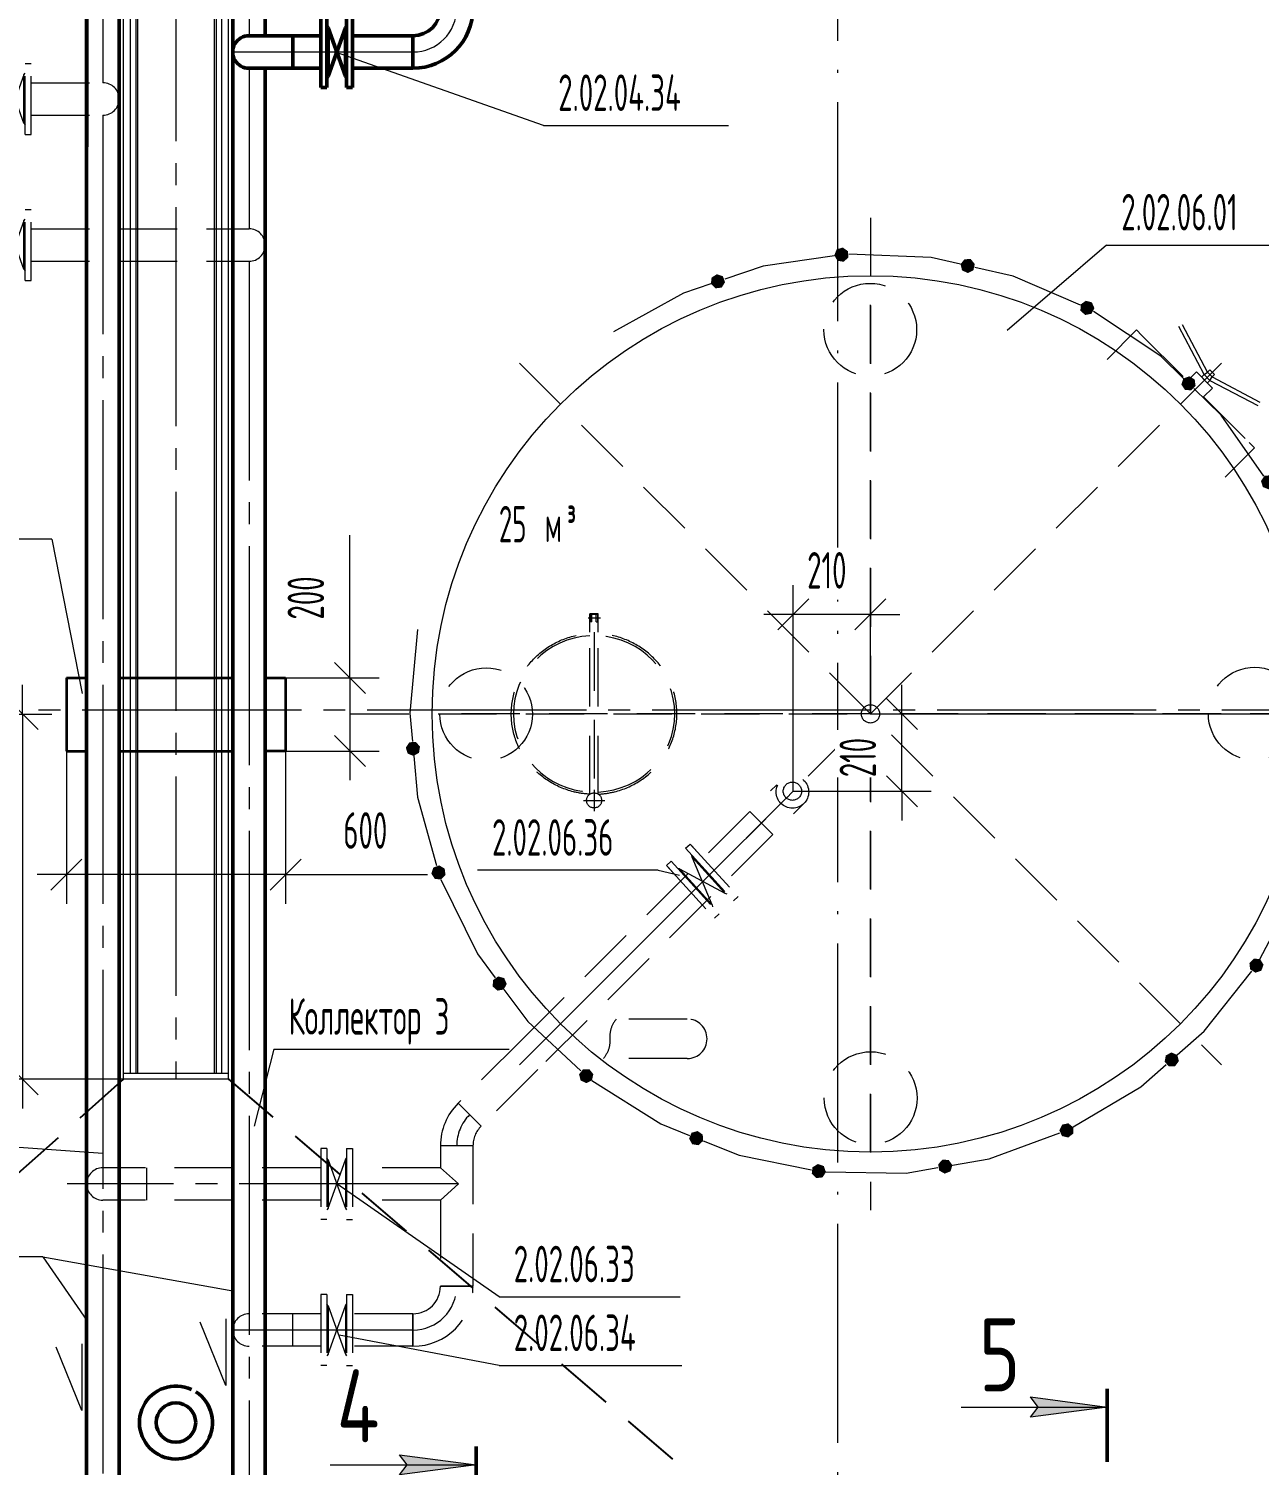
# Model space of a CAD drawing. Header units: millimetres. Extents: x -2281 to 5887, y 0 to 4166.
# Drawn here: x 436 to 520.2, y 267.3 to 365.7 of the extents above; entities that cross this region are included whole.
import ezdxf

# ---------------------------------------------------------------- set-up
doc = ezdxf.new("R2010")
doc.units = ezdxf.units.MM
for name, pattern in [('K5LT32783', [0]), ('K5LT32784', [0]), ('K5LT32786', [0]), ('K5LT32847', [0]), ('K5LT32848', [19.2, 15, -2, 0.2, -2]), ('K5LT32865', [0]), ('K5LT32892', [6, 4, -2]), ('K5LT_AXLED', [19.5, 15, -1.5, 1.5, -1.5]), ('K5LT_BASIC', [0]), ('K5LT_DASHED', [6, 4, -2]), ('K5LT_REINFORCED', [0]), ('K5LT_THIN', [0]), ('K5LT_THIN_INCLUDED_TO_HATCHING', [0])]:
    doc.linetypes.add(name, pattern=pattern)
doc.layers.add('Системный слой', color=7, linetype='Continuous')
doc.styles.add('KDIMTEXTSTYLE', font='GOST_AU.SHX', dxfattribs={"width": 0.96, "oblique": 15, "height": 5})
doc.styles.add('KTEXTSTYLE', font='GOST_AU.SHX', dxfattribs={"width": 0.96, "height": 5})
doc.dimstyles.new('KDIMSTYLE (0.03)', dxfattribs={"dimtxt": 5, "dimasz": 1, "dimexe": 2, "dimexo": 0, "dimgap": 1, "dimtad": 1, "dimlfac": 40, "dimtxsty": 'KDIMTEXTSTYLE', "dimsah": 1, "dimcen": 0, "dimdle": 1, "dimadec": 0, "dimazin": 0, "dimtfac": 0.667, "dimtmove": 0, "dimatfit": 3, "dimfxl": 1, "dimtvp": 1, "dimtolj": 1, "dimtzin": 0, "dimarcsym": 0})

# ---------------------------------------------------------------- blocks, each defined once
blk = doc.blocks.new('U125')
at = {"layer": 'Системный слой', "color": 7, "linetype": 'K5LT32847', "lineweight": 5}
for p, q in [((442.465, 293.769), (442.465, 372.99)), ((442.94, 372.99), (442.94, 294.194)), ((443.315, 372.99), (443.315, 294.194)), ((443.44, 372.99), (443.44, 294.194)), ((448.69, 372.99), (448.69, 294.194)), ((448.815, 372.99), (448.815, 294.194)), ((449.19, 372.99), (449.19, 294.194)), ((449.665, 293.769), (449.665, 372.99))]:
    blk.add_line(p, q, dxfattribs=at)
at = {"layer": 'Системный слой', "color": 30, "linetype": 'K5LT_AXLED', "lineweight": 13, "true_color": 0xff8000}
blk.add_line((446.065, 372.99), (446.065, 293.769), dxfattribs=at)
at = {"layer": 'Системный слой', "color": 7, "linetype": 'K5LT_THIN', "lineweight": 13}
blk.add_line((442.465, 294.194), (449.665, 294.194), dxfattribs=at)
at = {"layer": 'Системный слой', "color": 7, "linetype": 'K5LT_THIN_INCLUDED_TO_HATCHING', "lineweight": 13}
blk.add_line((449.665, 293.769), (442.465, 293.769), dxfattribs=at)
blk = doc.blocks.new('U124')
at = {"layer": 'Системный слой'}
blk.add_blockref('U125', (0, 0), dxfattribs=at)
blk = doc.blocks.new('U132')
at = {"layer": 'Системный слой', "color": 7, "linetype": 'K5LT_DASHED', "lineweight": 13}
for p, q in [((466.946, 290.552), (465.373, 292.126)), ((466.393, 289.218), (464.168, 289.218))]:
    blk.add_line(p, q, dxfattribs=at)
for radius in [4.113, 3, 1.888]:
    blk.add_arc((468.281, 289.218), radius, 135, 180, dxfattribs=at)
blk = doc.blocks.new('U133')
at = {"layer": 'Системный слой', "color": 7, "linetype": 'K5LT_DASHED', "lineweight": 13}
for p, q in [((456.398, 279.04), (455.973, 279.04)), ((455.973, 279.04), (455.973, 274.165)), ((455.973, 278.872), (455.973, 278.316)), ((456.398, 279.04), (456.398, 274.165)), ((456.473, 278.265), (456.398, 278.378)), ((457.657, 278.265), (457.732, 278.378)), ((457.732, 279.04), (457.732, 274.165)), ((457.732, 279.04), (458.157, 279.04)), ((458.157, 279.04), (458.157, 274.165)), ((458.157, 278.872), (458.157, 278.316)), ((456.473, 278.265), (457.657, 274.94)), ((456.473, 274.94), (457.657, 278.265)), ((456.473, 278.265), (456.473, 274.94)), ((457.657, 278.265), (457.657, 274.94)), ((456.473, 274.94), (456.398, 274.828)), ((457.657, 274.94), (457.732, 274.828)), ((456.398, 274.165), (455.973, 274.165)), ((457.732, 274.165), (458.157, 274.165))]:
    blk.add_line(p, q, dxfattribs=at)
blk = doc.blocks.new('U134')
at = {"layer": 'Системный слой', "color": 7, "linetype": 'K5LT_DASHED', "lineweight": 13}
for p, q in [((464.168, 279.603), (466.393, 279.603)), ((462.281, 277.715), (462.281, 275.49))]:
    blk.add_line(p, q, dxfattribs=at)
for radius in [3, 4.113, 1.887]:
    blk.add_arc((462.281, 279.603), radius, 270, 0, dxfattribs=at)
blk = doc.blocks.new('U135')
at = {"layer": 'Системный слой', "color": 7, "linetype": 'K5LT_DASHED', "lineweight": 13}
for p, q in [((456.398, 289.04), (455.973, 289.04)), ((455.973, 289.04), (455.973, 284.165)), ((455.973, 288.872), (455.973, 288.316)), ((456.398, 289.04), (456.398, 284.165)), ((456.473, 288.265), (456.398, 288.378)), ((456.473, 288.265), (457.657, 284.94)), ((456.473, 284.94), (457.657, 288.265)), ((456.473, 288.265), (456.473, 284.94)), ((457.657, 288.265), (457.732, 288.378)), ((457.657, 288.265), (457.657, 284.94)), ((457.732, 289.04), (457.732, 284.165)), ((457.732, 289.04), (458.157, 289.04)), ((458.157, 289.04), (458.157, 284.165)), ((458.157, 288.872), (458.157, 288.316)), ((456.473, 284.94), (456.398, 284.828)), ((457.657, 284.94), (457.732, 284.828)), ((456.398, 284.165), (455.973, 284.165)), ((457.732, 284.165), (458.157, 284.165))]:
    blk.add_line(p, q, dxfattribs=at)
blk = doc.blocks.new('U137')
at = {"layer": 'Системный слой', "color": 7, "linetype": 'K5LT_DASHED', "lineweight": 13}
for p, q in [((433.973, 358.449), (433.973, 363.324)), ((434.398, 363.324), (433.973, 363.324)), ((434.398, 358.449), (434.398, 363.324)), ((435.732, 358.449), (435.732, 363.324)), ((435.732, 363.324), (436.157, 363.324)), ((436.157, 358.449), (436.157, 363.324)), ((434.473, 362.549), (434.398, 362.661)), ((435.657, 359.224), (434.473, 362.549)), ((435.657, 362.549), (434.473, 359.224)), ((434.473, 359.224), (434.473, 362.549)), ((435.657, 362.549), (435.732, 362.661)), ((435.657, 359.224), (435.657, 362.549)), ((433.973, 358.617), (433.973, 359.173)), ((434.473, 359.224), (434.398, 359.111)), ((435.657, 359.224), (435.732, 359.111)), ((436.157, 358.617), (436.157, 359.173)), ((434.398, 358.449), (433.973, 358.449)), ((435.732, 358.449), (436.157, 358.449))]:
    blk.add_line(p, q, dxfattribs=at)
blk = doc.blocks.new('U139')
at = {"layer": 'Системный слой', "color": 7, "linetype": 'K5LT_DASHED', "lineweight": 13}
for p, q in [((433.973, 348.449), (433.973, 353.324)), ((434.398, 353.324), (433.973, 353.324)), ((434.398, 348.449), (434.398, 353.324)), ((435.732, 348.449), (435.732, 353.324)), ((435.732, 353.324), (436.157, 353.324)), ((436.157, 348.449), (436.157, 353.324)), ((434.473, 352.549), (434.398, 352.661)), ((435.657, 349.224), (434.473, 352.549)), ((435.657, 352.549), (434.473, 349.224)), ((434.473, 349.224), (434.473, 352.549)), ((435.657, 352.549), (435.732, 352.661)), ((435.657, 349.224), (435.657, 352.549)), ((433.973, 348.617), (433.973, 349.173)), ((434.473, 349.224), (434.398, 349.111)), ((435.657, 349.224), (435.732, 349.111)), ((436.157, 348.617), (436.157, 349.173)), ((434.398, 348.449), (433.973, 348.449)), ((435.732, 348.449), (436.157, 348.449))]:
    blk.add_line(p, q, dxfattribs=at)
blk = doc.blocks.new('U146')
at = {"layer": 'Системный слой', "color": 200, "linetype": 'K5LT32784', "lineweight": 50, "true_color": 0xbf00ff}
for p, q in [((456.398, 366.54), (455.973, 366.54)), ((455.973, 366.54), (455.973, 361.665)), ((455.973, 366.372), (455.973, 365.816)), ((456.398, 366.54), (456.398, 361.665)), ((456.473, 365.765), (456.398, 365.878)), ((457.657, 365.765), (457.732, 365.878)), ((457.732, 366.54), (457.732, 361.665)), ((457.732, 366.54), (458.157, 366.54)), ((458.157, 366.54), (458.157, 361.665)), ((458.157, 366.372), (458.157, 365.816)), ((456.473, 365.765), (457.657, 362.44)), ((456.473, 362.44), (457.657, 365.765)), ((456.473, 365.765), (456.473, 362.44)), ((457.657, 365.765), (457.657, 362.44)), ((456.473, 362.44), (456.398, 362.328)), ((457.657, 362.44), (457.732, 362.328)), ((456.398, 361.665), (455.973, 361.665)), ((457.732, 361.665), (458.157, 361.665))]:
    blk.add_line(p, q, dxfattribs=at)
blk = doc.blocks.new('U147')
at = {"layer": 'Системный слой', "color": 200, "linetype": 'K5LT32784', "lineweight": 50, "true_color": 0xbf00ff}
for p, q in [((464.168, 367.103), (466.393, 367.103)), ((462.281, 365.215), (462.281, 362.99))]:
    blk.add_line(p, q, dxfattribs=at)
at = {"layer": 'Системный слой', "color": 30, "linetype": 'K5LT_AXLED', "lineweight": 13, "true_color": 0xff8000}
blk.add_arc((462.281, 367.103), 3, 270, 0, dxfattribs=at)
at = {"layer": 'Системный слой', "color": 200, "linetype": 'K5LT32784', "lineweight": 50, "true_color": 0xbf00ff}
for radius in [4.112, 1.888]:
    blk.add_arc((462.281, 367.103), radius, 270, 0, dxfattribs=at)
blk = doc.blocks.new('U155')
at = {"layer": 'Системный слой', "color": 7, "linetype": 'K5LT_DASHED', "lineweight": 13}
for p, q in [((480.937, 309.592), (481.251, 309.878)), ((481.251, 309.878), (484.534, 306.274)), ((480.937, 309.592), (484.22, 305.988)), ((481.364, 309.754), (481.739, 309.342)), ((481.403, 308.968), (481.383, 309.102)), ((482.767, 305.713), (481.403, 308.968)), ((481.403, 308.968), (483.642, 306.51)), ((479.95, 308.693), (479.636, 308.407)), ((479.636, 308.407), (482.919, 304.803)), ((479.749, 308.283), (480.124, 307.871)), ((479.95, 308.693), (483.234, 305.089)), ((480.528, 308.171), (480.397, 308.203)), ((480.528, 308.171), (483.642, 306.51)), ((480.528, 308.171), (482.767, 305.713)), ((483.642, 306.51), (483.774, 306.478)), ((484.22, 305.988), (484.534, 306.274)), ((482.767, 305.713), (482.787, 305.579)), ((483.234, 305.089), (482.919, 304.803))]:
    blk.add_line(p, q, dxfattribs=at)
blk = doc.blocks.new('U143')
at = {"layer": 'Системный слой', "color": 200, "linetype": 'K5LT32784', "lineweight": 50, "true_color": 0xbf00ff}
for p, q in [((449.953, 372.99), (449.953, 249.09)), ((452.178, 372.99), (452.178, 365.215)), ((455.973, 365.215), (451.065, 365.215)), ((462.281, 365.215), (458.157, 365.215)), ((462.281, 362.99), (462.281, 365.215)), ((455.973, 362.99), (451.065, 362.99)), ((452.178, 362.99), (452.178, 255.093)), ((462.281, 362.99), (458.157, 362.99))]:
    blk.add_line(p, q, dxfattribs=at)
blk.add_arc((451.065, 364.103), 1.113, 89.99998, 269.99998, dxfattribs=at)
at = {"layer": 'Системный слой'}
for name in ['U147', 'U146', 'U155']:
    blk.add_blockref(name, (0, 0), dxfattribs=at)
blk = doc.blocks.new('U159')
at = {"layer": 'Системный слой', "color": 7, "char_height": 2.5, "attachment_point": 1, "style": 'KTEXTSTYLE'}
for s, insert in [('\\H3.5;\\W0.965;\\Q15;\\Q0;\\W0.665;\\H2.50;³', (472.827, 333.046)), ('\\H3.5;\\W0.965;\\Q15;\\Q0;\\W0.665;\\H2.50;м', (471.305, 333.046))]:
    blk.add_mtext(s, dxfattribs=dict(at, insert=insert))
blk = doc.blocks.new('U180')
at = {"layer": 'Системный слой', "color": 7, "linetype": 'K5LT_DASHED', "lineweight": 13}
for p, q in [((475.789, 297.025), (475.782, 296.975)), ((475.798, 297.075), (475.789, 297.025)), ((475.808, 297.124), (475.798, 297.075)), ((475.82, 297.173), (475.808, 297.124)), ((475.833, 297.221), (475.82, 297.173)), ((475.848, 297.269), (475.833, 297.221)), ((475.864, 297.316), (475.848, 297.269)), ((475.882, 297.363), (475.864, 297.316)), ((475.902, 297.409), (475.882, 297.363)), ((475.924, 297.455), (475.902, 297.409)), ((475.946, 297.5), (475.924, 297.455)), ((475.971, 297.545), (475.946, 297.5)), ((475.996, 297.589), (475.971, 297.545)), ((476.023, 297.633), (475.996, 297.589)), ((476.05, 297.676), (476.023, 297.633)), ((476.079, 297.72), (476.05, 297.676)), ((476.108, 297.763), (476.079, 297.72)), ((476.138, 297.806), (476.108, 297.763)), ((476.168, 297.849), (476.138, 297.806)), ((476.198, 297.891), (476.168, 297.849)), ((475.732, 296.045), (475.723, 295.996)), ((475.739, 296.095), (475.732, 296.045)), ((475.745, 296.146), (475.739, 296.095)), ((475.75, 296.197), (475.745, 296.146)), ((475.754, 296.248), (475.75, 296.197)), ((475.756, 296.3), (475.754, 296.248)), ((475.758, 296.352), (475.756, 296.3)), ((475.76, 296.404), (475.758, 296.352)), ((475.761, 296.456), (475.76, 296.404)), ((475.762, 296.561), (475.761, 296.509)), ((475.761, 296.509), (475.761, 296.456)), ((475.763, 296.666), (475.762, 296.613)), ((475.762, 296.613), (475.762, 296.561)), ((475.764, 296.718), (475.763, 296.666)), ((475.766, 296.77), (475.764, 296.718)), ((475.769, 296.822), (475.766, 296.77)), ((475.772, 296.873), (475.769, 296.822)), ((475.777, 296.924), (475.772, 296.873)), ((475.782, 296.975), (475.777, 296.924)), ((475.348, 295.224), (475.325, 295.191)), ((475.378, 295.266), (475.348, 295.224)), ((475.408, 295.309), (475.378, 295.266)), ((475.437, 295.352), (475.408, 295.309)), ((475.466, 295.396), (475.437, 295.352)), ((475.494, 295.439), (475.466, 295.396)), ((475.521, 295.483), (475.494, 295.439)), ((475.546, 295.527), (475.521, 295.483)), ((475.571, 295.572), (475.546, 295.527)), ((475.594, 295.617), (475.571, 295.572)), ((475.616, 295.662), (475.594, 295.617)), ((475.636, 295.708), (475.616, 295.662)), ((475.654, 295.755), (475.636, 295.708)), ((475.671, 295.802), (475.654, 295.755)), ((475.687, 295.85), (475.671, 295.802)), ((475.7, 295.898), (475.687, 295.85)), ((475.712, 295.946), (475.7, 295.898)), ((475.723, 295.996), (475.712, 295.946))]:
    blk.add_line(p, q, dxfattribs=at)
blk = doc.blocks.new('U179')
at = {"layer": 'Системный слой', "color": 7, "linetype": 'K5LT_DASHED', "lineweight": 13}
for p, q in [((481.065, 297.891), (476.198, 297.891)), ((481.065, 295.191), (475.325, 295.191))]:
    blk.add_line(p, q, dxfattribs=at)
blk.add_arc((481.065, 296.541), 1.35, 270, 90, dxfattribs=at)
at = {"layer": 'Системный слой'}
blk.add_blockref('U180', (0, 0), dxfattribs=at)
blk = doc.blocks.new('U223')
at = {"layer": 'Системный слой', "color": 5, "linetype": 'K5LT_BASIC', "lineweight": 35, "true_color": 0x0000ff}
for p, q in [((438.565, 321.244), (438.565, 316.244)), ((438.565, 321.244), (439.953, 321.244)), ((442.178, 321.244), (449.953, 321.244)), ((452.178, 321.244), (453.565, 321.244)), ((453.565, 321.244), (453.565, 316.244)), ((438.565, 316.244), (439.953, 316.244)), ((442.178, 316.244), (449.953, 316.244)), ((453.565, 316.244), (452.178, 316.244))]:
    blk.add_line(p, q, dxfattribs=at)
blk = doc.blocks.new('U229')
at = {"layer": 'Системный слой', "color": 7, "linetype": 'K5LT32786', "lineweight": 18}
for p, q in [((439.619, 271.082), (437.854, 275.433)), ((439.619, 275.648), (439.619, 271.082))]:
    blk.add_line(p, q, dxfattribs=at)
blk = doc.blocks.new('U230')
at = {"layer": 'Системный слой', "color": 7, "linetype": 'K5LT32786', "lineweight": 18}
for p, q in [((449.48, 277.367), (449.48, 272.801)), ((449.48, 272.801), (447.715, 277.152))]:
    blk.add_line(p, q, dxfattribs=at)
blk = doc.blocks.new('U425')
at = {"layer": 'Системный слой'}
for points in [[(492.087, 350.032), (492.06, 350.465), (491.704, 350.714), (491.288, 350.591), (491.125, 350.189), (491.337, 349.811), (491.765, 349.741)], [(500.649, 349.162), (500.741, 349.586), (500.467, 349.922), (500.033, 349.917), (499.766, 349.575), (499.867, 349.153), (500.26, 348.969)], [(483.646, 348.339), (483.502, 348.748), (483.092, 348.89), (482.725, 348.659), (482.678, 348.227), (482.985, 347.921), (483.416, 347.971)], [(508.929, 346.561), (508.757, 346.959), (508.338, 347.073), (507.988, 346.817), (507.97, 346.384), (508.298, 346.099), (508.724, 346.178)], [(515.851, 341.246), (515.794, 341.676), (515.423, 341.9), (515.016, 341.749), (514.88, 341.337), (515.118, 340.974), (515.55, 340.933)], [(521.238, 334.378), (521.301, 334.807), (521.004, 335.124), (520.572, 335.089), (520.329, 334.73), (520.458, 334.316), (520.863, 334.159)], [(524.331, 326.214), (524.508, 326.61), (524.309, 326.996), (523.884, 327.081), (523.552, 326.801), (523.564, 326.368), (523.91, 326.106)], [(525.596, 317.873), (525.51, 318.299), (525.124, 318.497), (524.728, 318.318), (524.621, 317.898), (524.883, 317.552), (525.317, 317.541)], [(462.703, 316.126), (462.767, 316.555), (462.472, 316.872), (462.039, 316.84), (461.795, 316.481), (461.924, 316.066), (462.328, 315.908)], [(524.012, 309.213), (524.046, 309.646), (523.728, 309.941), (523.299, 309.878), (523.082, 309.502), (523.239, 309.098), (523.653, 308.969)], [(464.514, 307.759), (464.459, 308.189), (464.088, 308.414), (463.681, 308.264), (463.544, 307.853), (463.78, 307.489), (464.212, 307.447)], [(520.355, 301.205), (520.505, 301.612), (520.28, 301.983), (519.85, 302.039), (519.538, 301.737), (519.579, 301.305), (519.943, 301.068)], [(468.704, 300.298), (468.533, 300.697), (468.115, 300.812), (467.764, 300.557), (467.744, 300.123), (468.071, 299.838), (468.498, 299.916)], [(514.711, 295.018), (514.596, 295.437), (514.197, 295.608), (513.815, 295.403), (513.737, 294.976), (514.022, 294.649), (514.455, 294.668)], [(474.539, 293.698), (474.632, 294.122), (474.359, 294.459), (473.925, 294.456), (473.657, 294.115), (473.757, 293.693), (474.149, 293.507)], [(482.147, 289.546), (482.121, 289.979), (481.766, 290.229), (481.35, 290.108), (481.185, 289.706), (481.396, 289.327), (481.824, 289.256)], [(507.475, 290.049), (507.479, 290.483), (507.142, 290.757), (506.718, 290.664), (506.527, 290.274), (506.712, 289.882), (507.134, 289.782)], [(499.085, 287.472), (499.207, 287.889), (498.958, 288.244), (498.525, 288.27), (498.234, 287.948), (498.305, 287.52), (498.683, 287.308)], [(490.551, 287.419), (490.408, 287.828), (489.998, 287.972), (489.631, 287.741), (489.582, 287.31), (489.888, 287.003), (490.32, 287.052)]]:
    blk.add_hatch(color=7, dxfattribs=at).paths.add_polyline_path(points)
at = {"layer": 'Системный слой', "color": 7, "linetype": 'K5LT32865', "lineweight": 13}
for p, q in [((491.129, 350.149), (486.267, 349.449)), ((497.745, 350.04), (492.12, 350.266)), ((486.267, 349.449), (483.623, 348.554)), ((499.767, 349.58), (497.745, 350.04)), ((503.372, 348.761), (500.742, 349.358)), ((482.676, 348.233), (480.802, 347.599)), ((507.97, 346.78), (503.372, 348.761)), ((480.802, 347.599), (476.003, 344.946)), ((513.466, 343.267), (508.868, 346.346)), ((515.018, 341.751), (513.466, 343.267)), ((517.595, 339.236), (515.734, 341.053)), ((520.535, 335.066), (517.595, 339.236)), ((523.331, 329.277), (521.059, 334.218)), ((523.886, 327.081), (523.331, 329.277)), ((524.745, 323.683), (524.131, 326.112)), ((462.607, 324.575), (462.071, 318.83)), ((525.079, 318.496), (524.745, 323.683)), ((462.071, 318.83), (462.245, 316.905)), ((524.431, 312.195), (525.065, 317.5)), ((462.335, 315.909), (462.59, 313.083)), ((462.59, 313.083), (463.905, 308.398)), ((523.729, 309.941), (524.431, 312.195)), ((522.714, 306.686), (523.431, 308.987)), ((464.191, 307.441), (466.694, 302.348)), ((520.244, 302.004), (522.714, 306.686)), ((466.694, 302.348), (467.905, 300.721)), ((516.443, 297.055), (519.697, 301.172)), ((468.503, 299.919), (470.14, 297.72)), ((470.14, 297.72), (473.779, 294.347)), ((514.595, 295.438), (516.443, 297.055)), ((512.1, 293.255), (513.842, 294.779)), ((474.534, 293.695), (479.248, 290.711)), ((507.466, 290.506), (512.1, 293.255)), ((479.248, 290.711), (481.22, 289.922)), ((482.148, 289.55), (484.605, 288.566)), ((501.721, 288.32), (506.557, 290.098)), ((484.605, 288.566), (489.564, 287.573)), ((499.207, 287.891), (501.721, 288.32)), ((490.55, 287.429), (496.033, 287.35)), ((496.033, 287.35), (498.221, 287.723))]:
    blk.add_line(p, q, dxfattribs=at)
blk = doc.blocks.new('U437')
at = {"layer": 'Системный слой', "color": 7, "linetype": 'K5LT_DASHED', "lineweight": 13}
blk.add_circle((519.903, 318.8), 3.175, dxfattribs=at)
blk = doc.blocks.new('U438')
at = {"layer": 'Системный слой', "color": 7, "linetype": 'K5LT_DASHED', "lineweight": 13}
blk.add_circle((493.584, 345.088), 3.175, dxfattribs=at)
blk = doc.blocks.new('U439')
at = {"layer": 'Системный слой', "color": 7, "linetype": 'K5LT_DASHED', "lineweight": 13}
blk.add_circle((467.296, 318.769), 3.175, dxfattribs=at)
blk = doc.blocks.new('U440')
at = {"layer": 'Системный слой', "color": 7, "linetype": 'K5LT_DASHED', "lineweight": 13}
blk.add_circle((493.615, 292.481), 3.175, dxfattribs=at)
blk = doc.blocks.new('U436')
at = {"layer": 'Системный слой'}
for name in ['U438', 'U439', 'U437', 'U440']:
    blk.add_blockref(name, (0, 0), dxfattribs=at)
blk = doc.blocks.new('U435')
at = {"layer": 'Системный слой', "color": 7, "linetype": 'K5LT_DASHED', "lineweight": 13}
for p, q in [((493.599, 352.754), (493.599, 284.816)), ((516.433, 342.022), (514.705, 345.302)), ((516.667, 342.172), (514.95, 345.432)), ((509.799, 343.055), (511.813, 345.07)), ((511.813, 345.07), (512.18, 344.703)), ((512.18, 344.703), (519.517, 337.366)), ((517.619, 342.805), (469.579, 294.765)), ((469.579, 342.805), (517.619, 294.765)), ((516.667, 342.172), (516.837, 342.343)), ((517.157, 342.023), (516.837, 342.343)), ((515.299, 341.585), (515.91, 342.196)), ((517.011, 341.096), (515.91, 342.196)), ((516.204, 341.903), (516.46, 341.646)), ((516.259, 341.848), (516.433, 342.022)), ((516.433, 342.022), (516.667, 342.172)), ((516.837, 341.619), (516.433, 342.022)), ((516.717, 341.389), (516.46, 341.646)), ((516.662, 341.444), (516.837, 341.619)), ((516.667, 342.172), (516.987, 341.852)), ((516.837, 341.619), (516.987, 341.852)), ((516.837, 341.619), (520.117, 339.891)), ((516.987, 341.852), (517.157, 342.023)), ((516.987, 341.852), (520.246, 340.136)), ((516.399, 340.484), (517.011, 341.096)), ((519.884, 336.999), (519.517, 337.366)), ((517.87, 334.984), (519.884, 336.999)), ((474.972, 325.644), (474.394, 325.644)), ((474.394, 324.392), (474.394, 325.644)), ((474.435, 325.086), (474.435, 325.602)), ((474.435, 325.602), (474.538, 325.602)), ((474.538, 325.086), (474.538, 325.602)), ((474.786, 325.602), (474.58, 325.602)), ((474.827, 325.086), (474.827, 325.602)), ((474.93, 325.602), (474.827, 325.602)), ((474.93, 325.086), (474.93, 325.602)), ((474.972, 324.392), (474.972, 325.644)), ((475.116, 325.344), (474.28, 325.344)), ((474.538, 325.086), (474.435, 325.086)), ((474.827, 325.086), (474.93, 325.086)), ((474.394, 313.288), (474.394, 324.392)), ((474.683, 324.371), (474.683, 313.199)), ((474.972, 313.288), (474.972, 324.392)), ((458.006, 318.785), (527.568, 318.785)), ((473.955, 312.861), (475.411, 312.861)), ((474.683, 313.589), (474.683, 312.132))]:
    blk.add_line(p, q, dxfattribs=at)
for centre, radius in [((493.599, 318.785), 0.625), ((474.683, 312.861), 0.516)]:
    blk.add_circle(centre, radius, dxfattribs=at)
for start_param, end_param in [(1.623142, 4.660044), (4.764734, 7.801636)]:
    blk.add_ellipse((474.683, 318.785), major_axis=(5.523, 0), ratio=0.970017, start_param=start_param, end_param=end_param, dxfattribs=at)
for points in [[(474.386, 313.292), (474.014, 313.311), (473.644, 313.365), (472.671, 313.606), (472.085, 313.858), (471.031, 314.535), (470.563, 314.959), (469.795, 315.935), (469.497, 316.486), (469.102, 317.652), (469.006, 318.268), (469.029, 319.496), (469.147, 320.108), (469.584, 321.261), (469.902, 321.801), (470.705, 322.749), (471.188, 323.158), (472.266, 323.798), (472.861, 324.029), (473.777, 324.223), (474.081, 324.262), (474.386, 324.278)], [(474.979, 313.292), (475.351, 313.311), (475.721, 313.365), (476.695, 313.606), (477.28, 313.858), (478.335, 314.535), (478.803, 314.959), (479.57, 315.935), (479.869, 316.486), (480.263, 317.652), (480.359, 318.268), (480.337, 319.496), (480.219, 320.108), (479.782, 321.261), (479.463, 321.801), (478.661, 322.749), (478.177, 323.158), (477.099, 323.798), (476.505, 324.029), (475.589, 324.223), (475.284, 324.262), (474.979, 324.278)]]:
    blk.add_open_spline(points, degree=3, knots=[0, 0, 0, 0, 0.0650277, 0.0650277, 0.1752287, 0.1752287, 0.2854298, 0.2854298, 0.3956308, 0.3956308, 0.5058319, 0.5058319, 0.6160329, 0.6160329, 0.726234, 0.726234, 0.836435, 0.836435, 0.9466361, 0.9466361, 1, 1, 1, 1], dxfattribs=at)
at = {"layer": 'Системный слой'}
blk.add_blockref('U436', (0, 0), dxfattribs=at)
blk = doc.blocks.new('U434')
at = {"layer": 'Системный слой', "color": 7, "linetype": 'K5LT_DASHED', "lineweight": 13}
for p, q in [((493.599, 288.785), (493.599, 348.785)), ((523.599, 318.785), (463.599, 318.785))]:
    blk.add_line(p, q, dxfattribs=at)
at = {"layer": 'Системный слой'}
blk.add_blockref('U435', (0, 0), dxfattribs=at)
blk = doc.blocks.new('U420')
at = {"layer": 'Системный слой', "color": 7, "linetype": 'K5LT_THIN_INCLUDED_TO_HATCHING', "lineweight": 13}
blk.add_circle((493.599, 318.785), 30, dxfattribs=at)
at = {"layer": 'Системный слой'}
for name in ['U434', 'U425']:
    blk.add_blockref(name, (0, 0), dxfattribs=at)
blk = doc.blocks.new('U419')
at = {"layer": 'Системный слой'}
blk.add_blockref('U420', (0, 0), dxfattribs=at)
blk = doc.blocks.new('D55')
at = {"layer": 'Системный слой', "color": 7, "linetype": 'K5LT_THIN', "lineweight": 13, "transparency": 16777216}
for p, q in [((534.582, 406.285), (534.582, 408.285)), ((535.643, 405.224), (533.522, 407.345)), ((493.599, 406.285), (536.582, 406.285)), ((534.582, 406.285), (534.582, 318.785)), ((533.522, 319.845), (535.643, 317.724)), ((493.599, 318.785), (536.582, 318.785)), ((534.582, 318.785), (534.582, 316.785))]:
    blk.add_line(p, q, dxfattribs=at)
at = {"transparency": 16777216}
blk.add_wipeout([(533.582, 360.021), (530.014, 360.021), (530.014, 364.847), (533.582, 364.847)], dxfattribs=at).dxf.layer = 'Системный слой'
at = {"layer": 'Системный слой', "color": 7, "transparency": 16777216, "insert": (530.315, 360.021), "char_height": 2.5, "attachment_point": 1, "rotation": 90, "style": 'KTEXTSTYLE'}
blk.add_mtext('\\H3.5;\\W0.965;\\Q15;\\Q0;\\W0.715;\\H2.50;3500', dxfattribs=at)
blk = doc.blocks.new('KDIMARROW_03')
at = {"layer": 'Системный слой', "color": 0, "linetype": 'K5LT_THIN', "lineweight": 13}
for p, q in [((-1.061, -1.061), (1.061, 1.061)), ((0, 0), (-1, 0)), ((0, 0), (2, 0))]:
    blk.add_line(p, q, dxfattribs=at)
blk = doc.blocks.new('D66')
at = {"layer": 'Системный слой', "color": 7, "linetype": 'K5LT_THIN', "lineweight": 13, "transparency": 16777216}
for p, q in [((488.312, 313.491), (488.312, 327.597)), ((493.599, 318.785), (493.599, 327.597)), ((488.312, 325.597), (486.312, 325.597)), ((493.599, 325.597), (488.312, 325.597)), ((493.599, 325.597), (495.599, 325.597))]:
    blk.add_line(p, q, dxfattribs=at)
at = {"transparency": 16777216}
blk.add_wipeout([(489.269, 326.597), (489.269, 330.165), (492.507, 330.165), (492.507, 326.597)], dxfattribs=at).dxf.layer = 'Системный слой'
at = {"layer": 'Системный слой', "color": 7, "linetype": 'K5LT_THIN', "lineweight": 13, "transparency": 16777216}
for p, q in [((489.372, 326.658), (487.251, 324.537)), ((492.539, 324.537), (494.66, 326.658))]:
    blk.add_line(p, q, dxfattribs=at)
at = {"layer": 'Системный слой', "color": 7, "transparency": 16777216, "insert": (489.269, 329.865), "char_height": 2.5, "attachment_point": 1, "style": 'KTEXTSTYLE'}
blk.add_mtext('\\H3.5;\\W0.965;\\Q15;\\Q0;\\W0.715;\\H2.50;210', dxfattribs=at)
blk = doc.blocks.new('D67')
at = {"layer": 'Системный слой', "color": 7, "linetype": 'K5LT_THIN', "lineweight": 13, "transparency": 16777216}
for p, q in [((495.75, 318.785), (495.75, 320.785)), ((493.599, 318.785), (497.75, 318.785)), ((495.75, 313.491), (495.75, 318.785)), ((488.262, 313.491), (497.75, 313.491)), ((495.75, 313.491), (495.75, 311.491))]:
    blk.add_line(p, q, dxfattribs=at)
at = {"transparency": 16777216}
blk.add_wipeout([(494.75, 314.451), (491.182, 314.451), (491.182, 317.69), (494.75, 317.69)], dxfattribs=at).dxf.layer = 'Системный слой'
at = {"layer": 'Системный слой', "color": 7, "linetype": 'K5LT_THIN', "lineweight": 13, "transparency": 16777216}
for p, q in [((496.811, 317.724), (494.69, 319.845)), ((494.69, 314.552), (496.811, 312.431))]:
    blk.add_line(p, q, dxfattribs=at)
at = {"layer": 'Системный слой', "color": 7, "transparency": 16777216, "insert": (491.483, 314.451), "char_height": 2.5, "attachment_point": 1, "rotation": 90, "style": 'KTEXTSTYLE'}
blk.add_mtext('\\H3.5;\\W0.965;\\Q15;\\Q0;\\W0.715;\\H2.50;210', dxfattribs=at)
blk = doc.blocks.new('D94')
at = {"layer": 'Системный слой', "color": 7, "linetype": 'K5LT_THIN', "lineweight": 13, "transparency": 16777216}
for p, q in [((435.565, 318.769), (435.565, 320.769)), ((436.626, 317.709), (434.505, 319.83)), ((433.969, 318.769), (437.565, 318.769)), ((435.565, 318.769), (435.565, 293.769)), ((434.505, 294.83), (436.626, 292.709)), ((446.065, 293.769), (433.565, 293.769)), ((435.565, 293.769), (435.565, 291.769))]:
    blk.add_line(p, q, dxfattribs=at)
at = {"transparency": 16777216}
blk.add_wipeout([(434.315, 303.954), (430.747, 303.954), (430.747, 308.399), (434.315, 308.399)], dxfattribs=at).dxf.layer = 'Системный слой'
at = {"layer": 'Системный слой', "color": 7, "transparency": 16777216, "insert": (431.298, 303.954), "char_height": 2.5, "attachment_point": 1, "rotation": 90, "style": 'KTEXTSTYLE'}
blk.add_mtext('\\H3.5;\\W0.965;\\Q15;\\Q0;\\W0.715;\\H2.50;1000', dxfattribs=at)
blk = doc.blocks.new('U547')
at = {"layer": 'Системный слой'}
for points in [[(504.562, 270.64), (509.812, 271.331), (504.562, 272.022), (505.087, 271.331)], [(509.812, 189.601), (504.562, 190.292), (505.087, 189.601), (504.562, 188.91)]]:
    blk.add_hatch(color=7, dxfattribs=at).paths.add_polyline_path(points)
at = {"layer": 'Системный слой', "color": 134, "linetype": 'K5LT_REINFORCED', "lineweight": 50, "true_color": 0x009696}
for p, q in [((509.812, 272.581), (509.812, 267.581)), ((509.812, 193.351), (509.812, 188.351))]:
    blk.add_line(p, q, dxfattribs=at)
at = {"layer": 'Системный слой', "color": 7, "linetype": 'K5LT_THIN', "lineweight": 13}
for p, q in [((505.087, 271.331), (504.562, 272.022)), ((504.562, 272.022), (509.812, 271.331)), ((499.812, 271.331), (509.812, 271.331)), ((509.812, 271.331), (504.562, 270.64)), ((504.562, 270.64), (505.087, 271.331)), ((505.087, 189.601), (504.562, 190.292)), ((504.562, 190.292), (509.812, 189.601)), ((499.812, 189.601), (509.812, 189.601)), ((509.812, 189.601), (504.562, 188.91)), ((504.562, 188.91), (505.087, 189.601))]:
    blk.add_line(p, q, dxfattribs=at)
at = {"layer": 'Системный слой', "color": 7, "char_height": 2.5, "attachment_point": 1, "style": 'KTEXTSTYLE'}
for insert in [(501.029, 277.405), (501.029, 188.985)]:
    blk.add_mtext('\\H3.5;\\W0.965;\\Q15;\\Q0;\\H5.00;5', dxfattribs=dict(at, insert=insert))
blk = doc.blocks.new('U548')
at = {"layer": 'Системный слой'}
for points in [[(466.608, 267.374), (461.358, 268.065), (461.883, 267.374), (461.358, 266.683)], [(461.358, 189.083), (466.608, 189.774), (461.358, 190.465), (461.883, 189.774)]]:
    blk.add_hatch(color=7, dxfattribs=at).paths.add_polyline_path(points)
at = {"layer": 'Системный слой', "color": 134, "linetype": 'K5LT_REINFORCED', "lineweight": 50, "true_color": 0x009696}
for p, q in [((466.608, 268.624), (466.608, 263.624)), ((466.608, 193.524), (466.608, 188.524))]:
    blk.add_line(p, q, dxfattribs=at)
at = {"layer": 'Системный слой', "color": 7, "linetype": 'K5LT_THIN', "lineweight": 13}
for p, q in [((461.883, 267.374), (461.358, 268.065)), ((461.358, 268.065), (466.608, 267.374)), ((456.608, 267.374), (466.608, 267.374)), ((466.608, 267.374), (461.358, 266.683)), ((461.358, 266.683), (461.883, 267.374)), ((461.883, 189.774), (461.358, 190.465)), ((461.358, 190.465), (466.608, 189.774)), ((456.608, 189.774), (466.608, 189.774)), ((466.608, 189.774), (461.358, 189.083)), ((461.358, 189.083), (461.883, 189.774))]:
    blk.add_line(p, q, dxfattribs=at)
at = {"layer": 'Системный слой', "color": 7, "char_height": 2.5, "attachment_point": 1, "style": 'KTEXTSTYLE'}
for insert in [(457.065, 273.909), (457.065, 188.277)]:
    blk.add_mtext('\\H3.5;\\W0.965;\\Q15;\\Q0;\\H5.00;4', dxfattribs=dict(at, insert=insert))
blk = doc.blocks.new('U562')
at = {"layer": 'Системный слой', "color": 7, "linetype": 'K5LT_THIN', "lineweight": 13}
for q in [(456.973, 364.087), (483.877, 359.067)]:
    blk.add_line((471.228, 359.067), q, dxfattribs=at)
at = {"layer": 'Системный слой', "color": 7, "insert": (472.228, 362.567), "char_height": 2.5, "attachment_point": 1, "style": 'KTEXTSTYLE'}
blk.add_mtext('\\H3.5;\\W0.965;\\Q15;\\Q0;\\W0.715;\\H2.50;2.02.04.34', dxfattribs=at)
blk = doc.blocks.new('U565')
at = {"layer": 'Системный слой', "color": 7, "linetype": 'K5LT_THIN', "lineweight": 13}
for q in [(457.065, 286.603), (480.568, 278.872)]:
    blk.add_line((468.183, 278.872), q, dxfattribs=at)
at = {"layer": 'Системный слой', "color": 7, "insert": (469.183, 282.372), "char_height": 2.5, "attachment_point": 1, "style": 'KTEXTSTYLE'}
blk.add_mtext('\\H3.5;\\W0.965;\\Q15;\\Q0;\\W0.715;\\H2.50;2.02.06.33', dxfattribs=at)
blk = doc.blocks.new('U566')
at = {"layer": 'Системный слой', "color": 7, "linetype": 'K5LT_THIN', "lineweight": 13}
for q in [(457.245, 276.255), (480.7, 274.165)]:
    blk.add_line((468.183, 274.165), q, dxfattribs=at)
at = {"layer": 'Системный слой', "color": 7, "insert": (469.183, 277.665), "char_height": 2.5, "attachment_point": 1, "style": 'KTEXTSTYLE'}
blk.add_mtext('\\H3.5;\\W0.965;\\Q15;\\Q0;\\W0.715;\\H2.50;2.02.06.34', dxfattribs=at)
blk = doc.blocks.new('U572')
at = {"layer": 'Системный слой', "color": 7, "linetype": 'K5LT_THIN', "lineweight": 13}
for q in [(466.695, 308.077), (480.528, 307.739)]:
    blk.add_line((479.08, 308.077), q, dxfattribs=at)
at = {"layer": 'Системный слой', "color": 7, "insert": (467.695, 311.577), "char_height": 2.5, "attachment_point": 1, "style": 'KTEXTSTYLE'}
blk.add_mtext('\\H3.5;\\W0.965;\\Q15;\\Q0;\\W0.715;\\H2.50;2.02.06.36', dxfattribs=at)
blk = doc.blocks.new('U583')
at = {"layer": 'Системный слой', "color": 7, "linetype": 'K5LT_THIN', "lineweight": 13}
for q in [(502.96, 345.029), (521.753, 350.886)]:
    blk.add_line((509.765, 350.886), q, dxfattribs=at)
at = {"layer": 'Системный слой', "color": 7, "insert": (510.765, 354.386), "char_height": 2.5, "attachment_point": 1, "style": 'KTEXTSTYLE'}
blk.add_mtext('\\H3.5;\\W0.965;\\Q15;\\Q0;\\W0.715;\\H2.50;2.02.06.01', dxfattribs=at)
blk = doc.blocks.new('U584')
at = {"layer": 'Системный слой', "color": 7, "linetype": 'K5LT_THIN', "lineweight": 13}
for q in [(371.393, 281.603), (439.953, 277.249)]:
    blk.add_line((436.959, 281.603), q, dxfattribs=at)
at = {"layer": 'Системный слой', "color": 7, "insert": (372.393, 285.103), "char_height": 2.5, "attachment_point": 1, "style": 'KTEXTSTYLE'}
blk.add_mtext('\\H3.5;\\W0.965;\\Q15;\\Q0;\\W0.715;\\H2.50;Уклон трубопроводов не менее 0,005 в сторону насосов', dxfattribs=at)
blk = doc.blocks.new('U604')
at = {"layer": 'Системный слой', "color": 7, "linetype": 'K5LT_THIN', "lineweight": 13}
for q in [(417.945, 289.218), (441.065, 288.71)]:
    blk.add_line((434.034, 289.218), q, dxfattribs=at)
at = {"layer": 'Системный слой', "color": 7, "insert": (418.945, 292.718), "char_height": 2.5, "attachment_point": 1, "style": 'KTEXTSTYLE'}
blk.add_mtext('\\H3.5;\\W0.965;\\Q15;\\Q0;\\W0.715;\\H2.50;Коллектор 2', dxfattribs=at)
blk = doc.blocks.new('U605')
at = {"layer": 'Системный слой', "color": 7, "linetype": 'K5LT_THIN', "lineweight": 13}
for q in [(451.42, 290.552), (468.862, 295.823)]:
    blk.add_line((452.773, 295.823), q, dxfattribs=at)
at = {"layer": 'Системный слой', "color": 7, "insert": (453.773, 299.323), "char_height": 2.5, "attachment_point": 1, "style": 'KTEXTSTYLE'}
blk.add_mtext('\\H3.5;\\W0.965;\\Q15;\\Q0;\\W0.715;\\H2.50;Коллектор 3', dxfattribs=at)
blk = doc.blocks.new('U607')
at = {"layer": 'Системный слой', "color": 7, "linetype": 'K5LT_THIN', "lineweight": 13}
for q in [(424.188, 330.747), (439.653, 320.182)]:
    blk.add_line((437.565, 330.747), q, dxfattribs=at)
at = {"layer": 'Системный слой', "color": 7, "insert": (425.188, 334.247), "char_height": 2.5, "attachment_point": 1, "style": 'KTEXTSTYLE'}
blk.add_mtext('\\H3.5;\\W0.965;\\Q15;\\Q0;\\W0.715;\\H2.50;Оп.3, 49кг', dxfattribs=at)
blk = doc.blocks.new('D133')
at = {"layer": 'Системный слой', "color": 7, "linetype": 'K5LT_THIN', "lineweight": 13, "transparency": 16777216}
for p, q in [((457.972, 323.244), (457.972, 331.015)), ((457.972, 321.244), (457.972, 323.244)), ((457.972, 321.244), (457.972, 323.244)), ((459.033, 320.184), (456.912, 322.305)), ((453.565, 321.244), (459.972, 321.244)), ((457.972, 321.244), (457.972, 316.244)), ((456.912, 317.305), (459.033, 315.184)), ((453.565, 316.244), (459.972, 316.244)), ((457.972, 316.244), (457.972, 314.244))]:
    blk.add_line(p, q, dxfattribs=at)
at = {"transparency": 16777216}
blk.add_wipeout([(456.722, 325.244), (453.154, 325.244), (453.154, 328.864), (456.722, 328.864)], dxfattribs=at).dxf.layer = 'Системный слой'
at = {"layer": 'Системный слой', "color": 7, "transparency": 16777216, "insert": (453.705, 325.244), "char_height": 2.5, "attachment_point": 1, "rotation": 90, "style": 'KTEXTSTYLE'}
blk.add_mtext('\\H3.5;\\W0.965;\\Q15;\\Q0;\\W0.715;\\H2.50;200', dxfattribs=at)
blk = doc.blocks.new('D134')
at = {"layer": 'Системный слой', "color": 7, "linetype": 'K5LT_THIN', "lineweight": 13, "transparency": 16777216}
for p, q in [((438.565, 316.244), (438.565, 305.788)), ((453.565, 316.244), (453.565, 305.788)), ((439.626, 308.849), (437.505, 306.728)), ((452.505, 306.728), (454.626, 308.849)), ((438.565, 307.788), (436.565, 307.788)), ((453.565, 307.788), (438.565, 307.788)), ((453.565, 307.788), (455.565, 307.788)), ((453.565, 307.788), (455.515, 307.788)), ((455.515, 307.788), (463.285, 307.788))]:
    blk.add_line(p, q, dxfattribs=at)
at = {"transparency": 16777216}
blk.add_wipeout([(457.515, 309.038), (457.515, 312.606), (461.135, 312.606), (461.135, 309.038)], dxfattribs=at).dxf.layer = 'Системный слой'
at = {"layer": 'Системный слой', "color": 7, "transparency": 16777216, "insert": (457.515, 312.056), "char_height": 2.5, "attachment_point": 1, "style": 'KTEXTSTYLE'}
blk.add_mtext('\\H3.5;\\W0.965;\\Q15;\\Q0;\\W0.715;\\H2.50;600', dxfattribs=at)

msp = doc.modelspace()

# ---------------------------------------------------------------- linework, layer by layer
at = {"layer": 'Системный слой', "color": 1, "linetype": 'K5LT32848', "lineweight": 18, "true_color": 0xff0000}
msp.add_line((491.34918, 571.87341), (491.34918, 155.27341), dxfattribs=at)
at = {"layer": 'Системный слой', "color": 211, "linetype": 'K5LT32783', "lineweight": 50, "true_color": 0xff7fff}
for p, q in [((439.95255, 357.61326), (439.95253, 436.87359)), ((439.95252, 400.49031), (439.95252, 235.28504)), ((442.17752, 372.99041), (442.17752, 249.0899))]:
    msp.add_line(p, q, dxfattribs=at)
at = {"layer": 'Системный слой', "color": 30, "linetype": 'K5LT_AXLED', "lineweight": 13, "true_color": 0xff8000}
for p, q in [((441.06502, 372.99041), (441.06502, 361.99857)), ((451.06502, 372.99041), (451.06502, 365.21541)), ((449.95252, 364.10291), (462.28076, 364.10292)), ((451.06502, 362.99041), (451.06502, 351.99858)), ((441.06502, 359.77357), (441.06502, 235.46669)), ((451.06502, 349.77358), (451.06502, 227.48765)), ((571.65455, 319.03472), (152.25457, 319.03472)), ((465.3961, 286.60291), (438.61912, 286.60291)), ((462.28075, 276.60291), (449.95251, 276.6029))]:
    msp.add_line(p, q, dxfattribs=at)
at = {"layer": 'Системный слой', "color": 200, "linetype": 'K5LT32784', "lineweight": 50, "true_color": 0xbf00ff}
msp.add_line((454.06502, 362.99041), (454.06502, 365.21541), dxfattribs=at)
at = {"layer": 'Системный слой', "color": 7, "linetype": 'K5LT_DASHED', "lineweight": 13}
for p, q in [((436.15699, 361.99857), (441.06501, 361.99857)), ((436.15699, 359.77357), (441.06501, 359.77357)), ((436.157, 351.99857), (451.06501, 351.99858)), ((452.17751, 350.88608), (452.17751, 287.71539)), ((436.157, 349.77357), (451.06501, 349.77358)), ((469.7974, 296.55017), (487.18599, 313.93877)), ((470.87624, 296.05571), (488.26172, 313.44119)), ((471.37071, 294.97686), (489.04838, 312.65453)), ((485.35374, 312.10652), (486.92706, 310.53321)), ((469.7974, 296.55017), (465.37277, 292.12555)), ((470.82997, 294.43612), (466.94609, 290.55224)), ((464.16825, 289.21758), (464.16825, 287.71541)), ((466.39325, 289.21758), (466.39325, 279.60291)), ((455.97305, 287.71539), (441.06501, 287.71539)), ((464.16825, 287.71541), (458.157, 287.71539)), ((464.16825, 287.71541), (465.3961, 286.60291)), ((464.16825, 286.60291), (464.16825, 286.60291)), ((465.3961, 286.60291), (464.16825, 285.49041)), ((464.16825, 286.60291), (464.16825, 286.60291)), ((455.97305, 285.49039), (441.06501, 285.49039)), ((452.17751, 285.49039), (452.17751, 277.71539)), ((464.16825, 285.49041), (458.157, 285.49039)), ((464.16825, 285.49041), (464.16825, 279.60291)), ((466.39325, 279.60291), (464.16825, 279.60291)), ((455.97305, 277.71539), (451.06501, 277.71539)), ((462.28075, 277.71541), (458.157, 277.71539)), ((462.28075, 275.49041), (462.28075, 277.71541)), ((455.97305, 275.49039), (451.06501, 275.49039)), ((462.28075, 275.49041), (458.157, 275.49039))]:
    msp.add_line(p, q, dxfattribs=at)
at = {"layer": 'Системный слой', "color": 1, "linetype": 'K5LT32892', "lineweight": 25, "true_color": 0xff0000}
for p, q in [((442.46502, 293.76946), (346.33315, 207.78504)), ((449.66502, 293.76946), (550.0992, 207.78504))]:
    msp.add_line(p, q, dxfattribs=at)
at = {"layer": 'Системный слой', "color": 7, "linetype": 'K5LT_THIN', "lineweight": 13}
for p, q in [((444.06502, 285.49039), (444.06502, 287.71539)), ((436.95878, 281.60289), (449.95252, 279.27724)), ((454.06502, 275.49039), (454.06502, 277.71539))]:
    msp.add_line(p, q, dxfattribs=at)
at = {"layer": 'Системный слой', "color": 7, "linetype": 'K5LT_DASHED', "lineweight": 13}
for centre, radius in [((488.26172, 313.44119), 1.1125), ((488.25592, 313.49118), 0.625)]:
    msp.add_circle(centre, radius, dxfattribs=at)
for centre, start, end in [((441.06501, 360.88607), 269.9999988, 89.9999988), ((451.06501, 350.88608), 269.9999988, 89.9999988), ((441.06501, 286.60289), 89.9999829, 269.9999829), ((451.06501, 276.60289), 89.9999829, 269.9999829)]:
    msp.add_arc(centre, 1.1125, start, end, dxfattribs=at)
at = {"layer": 'Системный слой', "color": 134, "linetype": 'K5LT_REINFORCED', "lineweight": 50, "true_color": 0x009696}
for radius, start, end in [(2.5, 65, 57.3167973), (1.35, 0.2790946, 359.7257457)]:
    msp.add_arc((446.06508, 270.26945), radius, start, end, dxfattribs=at)

# ---------------------------------------------------------------- block references
at = {"layer": 'Системный слой'}
for name in ['U419', 'U124', 'U143', 'U562', 'U137', 'U139', 'U159', 'U223', 'U572', 'U605', 'U179', 'U132', 'U135', 'U565', 'U584', 'U134', 'U133', 'U230', 'U566', 'U547', 'U229', 'U548']:
    msp.add_blockref(name, (0, 0), dxfattribs=at)

# ---------------------------------------------------------------- texts
at = {"layer": 'Системный слой', "color": 7, "insert": (467.31491, 333.02572), "char_height": 2.5, "attachment_point": 1, "style": 'KTEXTSTYLE'}
msp.add_mtext('\\H3.5;\\W0.965;\\Q15;\\Q0;\\W0.665;\\H2.50; 25', dxfattribs=at)

# ---------------------------------------------------------------- next in the draw order: dimensions: what is measured, and where the dimension line sits
at = {"layer": 'Системный слой', "color": 7}
for base, p1, p2, picture, middle in [((534.58231, 406.28473), (493.59918, 318.78473), (493.59918, 406.28473), 'D55', (534.58231, 362.53473)), ((457.97211, 321.24448), (453.56502, 316.24448), (453.56502, 321.24448), 'D133', (457.97211, 327.12963)), ((435.56502, 318.76946), (446.06502, 293.76946), (433.96855, 318.76946), 'D94', (435.56502, 306.26946))]:
    dim = msp.add_linear_dim(base=base, p1=p1, p2=p2, angle=90, dimstyle='KDIMSTYLE (0.03)', override={"dimexo": 0, "dimpost": '\\H2.5;\\W0.715;\\Q0;<>', "dimblk1": 'KDIMARROW_03', "dimblk2": 'KDIMARROW_03', "dimse1": 0, "dimse2": 0, "dimclrt": 7, "dimtolj": 1}, dxfattribs=at)
    dim.commit()
    dim.dimension.update_dxf_attribs({"geometry": picture, "text_midpoint": middle, "dimtype": 160})

# ---------------------------------------------------------------- next in the draw order: block references
at = {"layer": 'Системный слой'}
for name in ['U583', 'U607', 'U604']:
    msp.add_blockref(name, (0, 0), dxfattribs=at)

# ---------------------------------------------------------------- next in the draw order: dimensions: what is measured, and where the dimension line sits
at = {"layer": 'Системный слой', "color": 7}
dim = msp.add_linear_dim(base=(493.59918, 325.59729), p1=(488.3117, 313.49118), p2=(493.59918, 318.78473), text='\\H125.0;\\W0.665;\\Q0;\\H125.0;\\W0.665;\\Q0;\\Q0;\\W0.490;\\H2.50;210\\Q0;\\W0.455;\\H125.00;', dimstyle='KDIMSTYLE (0.03)', override={"dimexo": 0, "dimblk1": 'KDIMARROW_03', "dimblk2": 'KDIMARROW_03', "dimse1": 0, "dimse2": 0, "dimclrt": 7, "dimtolj": 1}, dxfattribs=at)
dim.commit()
dim.dimension.update_dxf_attribs({"geometry": 'D66', "text_midpoint": (490.95544, 325.59729), "dimtype": 160})
dim = msp.add_linear_dim(base=(453.56502, 307.78823), p1=(438.56502, 316.24448), p2=(453.56502, 316.24448), dimstyle='KDIMSTYLE (0.03)', override={"dimexo": 0, "dimpost": '\\H2.5;\\W0.715;\\Q0;<>', "dimblk1": 'KDIMARROW_03', "dimblk2": 'KDIMARROW_03', "dimse1": 0, "dimse2": 0, "dimclrt": 7, "dimtolj": 1}, dxfattribs=at)
dim.commit()
dim.dimension.update_dxf_attribs({"geometry": 'D134', "text_midpoint": (459.40018, 307.78823), "dimtype": 160})

# ---------------------------------------------------------------- next in the draw order: dimensions: what is measured, and where the dimension line sits
dim = msp.add_linear_dim(base=(495.75014, 313.49119), p1=(493.59918, 318.78473), p2=(488.26172, 313.49119), angle=90, text='\\H125.0;\\W0.665;\\Q0;\\H125.0;\\W0.665;\\Q0;\\Q0;\\W0.490;\\H2.50;210\\Q0;\\W0.455;\\H125.00;', dimstyle='KDIMSTYLE (0.03)', override={"dimexo": 0, "dimblk1": 'KDIMARROW_03', "dimblk2": 'KDIMARROW_03', "dimse1": 0, "dimse2": 0, "dimclrt": 7, "dimtolj": 1}, dxfattribs=at)
dim.commit()
dim.dimension.update_dxf_attribs({"geometry": 'D67', "text_midpoint": (495.75014, 316.13796), "dimtype": 160})

doc.saveas('drawing.dxf')
